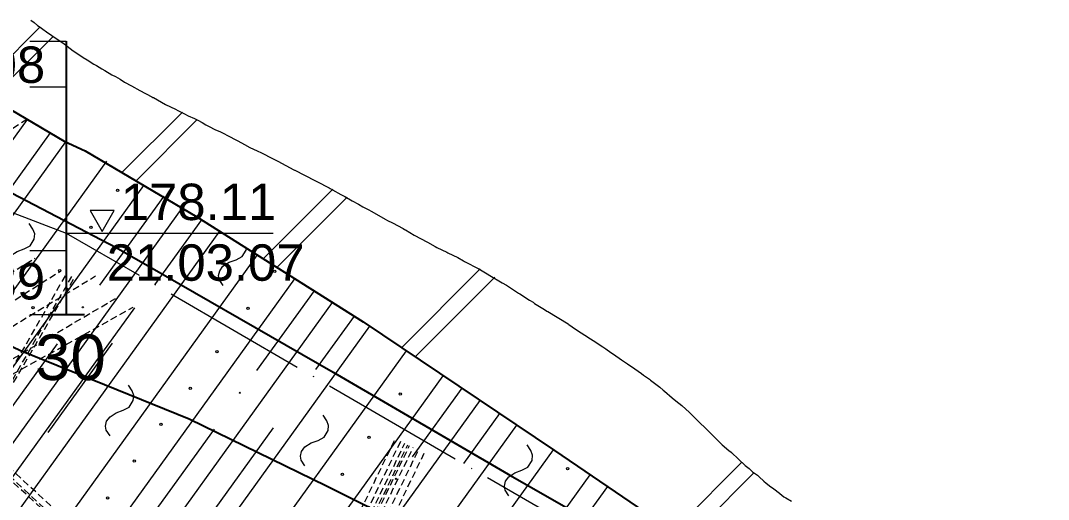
# Model space of a CAD drawing. Header units: inches. Extents: x 444671 to 463716, y 1783086 to 1794968.
# Drawn here: x 457932.5 to 458045.5, y 1789187.2 to 1789239.8 of the extents above; entities that cross this region are included whole.
import ezdxf

# ---------------------------------------------------------------- set-up
doc = ezdxf.new("R2010")
doc.units = ezdxf.units.IN
doc.header["$MEASUREMENT"] = 0
for name, pattern in [('CENTER', [2, 1.25, -0.25, 0.25, -0.25]), ('DASHEDX2', [1.5, 1, -0.5]), ('NG', [1.8, 0.8, -0.1, 0, -0.1, 0.8])]:
    doc.linetypes.add(name, pattern=pattern)
for name, color, linetype, lineweight in [('ah', 7, 'Continuous', 15), ('doi', 33, 'Continuous', 25), ('nuocngam', 5, 'Continuous', 20), ('tham', 145, 'Continuous', 13), ('thoc', 252, 'Continuous', 13)]:
    doc.layers.add(name, color=color, linetype=linetype, lineweight=lineweight)
for name, color, linetype in [('khoanmoi', 3, 'Continuous'), ('PEGC', 3, 'Continuous'), ('Tam', 1, 'CENTER')]:
    doc.layers.add(name, color=color, linetype=linetype)
doc.styles.add('25', font='', dxfattribs={"height": 5})
doc.styles.get('25').set_extended_font_data('.VnArial')
doc.linetypes.add('_lA1', pattern='A,2,-0.2,["x",Standard,S=0.1,R=0,X=-0.1,Y=-0.05],-0.1', length=2.3)
doc.linetypes.add('_lA2', pattern='A,2,-0.2,["xx",Standard,S=0.1,R=0,X=-0.1,Y=-0.05],-0.18', length=2.38)
doc.linetypes.add('_lB', pattern='A,2,-0.2,["xxx",Standard,S=0.1,R=0,X=-0.1,Y=-0.05],-0.26', length=2.46)

# ---------------------------------------------------------------- blocks, each defined once
blk = doc.blocks.new('A$C7D350064')
at = {"layer": 'ah', "color": 1, "linetype": 'DASHEDX2', "ltscale": 0.75, "flags": 128}
for points in [[(-200.99, 71.49), (-366.17, 224.25)], [(-200.66, 71.51), (-365.82, 224.25)], [(-199.92, 71.75), (-364.84, 224.26)], [(-454.09, 83.88), (-285.15, 190.62)], [(-433.45, 82.82), (-284.24, 175.36)], [(-427.37, 82.83), (-277.6, 173.39)], [(-425.2, 82.9), (-281.54, 173.88)], [(-335.57, 78.1), (-280.79, 173.63)], [(-335.27, 78.07), (-279.92, 173.19)], [(-334.87, 78.03), (-280.21, 173.34)], [(-425.35, 82.81), (-275.39, 170.93)], [(-430.26, 82.76), (-273.47, 169.96)], [(-283.3, 75.67), (-244.63, 155.53)], [(-282.61, 75.58), (-244.04, 155.23)], [(-282.08, 75.52), (-243.59, 155.01)], [(-281.7, 75.48), (-243.27, 154.84)], [(-281.47, 75.48), (-243.08, 154.75)], [(-280.94, 75.52), (-242.67, 154.55)], [(-280.25, 75.48), (-242.1, 154.26)], [(-279.53, 75.31), (-241.45, 153.94)]]:
    blk.add_lwpolyline(points, dxfattribs=at)
at = {"layer": 'doi', "linetype": '_lA1', "ltscale": 20, "flags": 128}
blk.add_lwpolyline([(-715.01, 248.67), (-714.5, 248.39), (-690.4, 233.69), (-672.65, 224.01), (-654.31, 214.03), (-641.25, 208.42), (-629.72, 203.57), (-617.27, 199.64), (-607.2, 197.96), (-591.83, 194.89), (-575.56, 192.17), (-554.31, 189.37), (-547.83, 188.64), (-526.93, 186.86), (-510.92, 186.64), (-494.69, 188.19), (-481.58, 191.3), (-464.27, 194.12), (-440.91, 200.93), (-415.06, 207.31), (-402.31, 212.77), (-386.44, 220.04), (-375.01, 224.18), (-354.02, 224.34), (-335.84, 217.82), (-304.72, 202.06), (-294.54, 196.14), (-281.06, 188.21), (-278.75, 187.12), (-266.45, 179.9), (-248.17, 168.36), (-227.14, 154.22), (-208.02, 141.23), (-177.83, 122.09)], dxfattribs=at)
at = {"layer": 'doi', "linetype": '_lA2', "ltscale": 20, "flags": 128}
blk.add_lwpolyline([(-496.47, 175.47), (-467.01, 185.05), (-431.77, 193.66), (-408.65, 199.24), (-379.13, 206.33), (-364.82, 207.99), (-352.97, 207.44), (-341.11, 206.48), (-325.12, 201.1), (-306.1, 192.98), (-287.63, 182.92), (-275.35, 176.53), (-251.48, 162.83), (-231.8, 151.36), (-199.68, 133.06), (-177.83, 120.57)], dxfattribs=at)
at = {"layer": 'doi', "linetype": '_lB', "ltscale": 20, "flags": 128}
blk.add_lwpolyline([(-503.35, 170.43), (-501.77, 171.17), (-490.13, 174.67), (-469.66, 177.52), (-446.29, 180.08), (-421.92, 183.75), (-409.16, 185.84), (-399.32, 186.9), (-382.64, 189.93), (-372.44, 192.13), (-363.62, 192.27), (-353.14, 190.75), (-341.29, 188), (-327.74, 183.86), (-306.46, 174.9), (-285.93, 165.23), (-267.31, 157.68), (-252.22, 150.32), (-237.3, 142.86), (-207.63, 129.07), (-184.51, 118.8), (-177.83, 116.04)], dxfattribs=at)
at = {"layer": 'khoanmoi', "ltscale": 10, "flags": 128}
blk.add_lwpolyline([(-280.82, 199.17), (-280.82, 169.17)], dxfattribs=at)
at = {"layer": 'khoanmoi'}
blk.add_lwpolyline([(-282.82, 169.17), (-278.82, 169.17)], dxfattribs=at)
at = {"layer": 'nuocngam', "linetype": 'NG', "ltscale": 20, "flags": 128}
blk.add_lwpolyline([(-917.83, 322.33), (-907.03, 319.78), (-860.33, 307.81), (-844.82, 301.18), (-827.72, 290.33), (-810.23, 279.85), (-774.02, 260.75), (-736.64, 243.52), (-703.21, 228.58), (-665.93, 212.33), (-638.88, 199.64), (-618.74, 192.17), (-602.68, 189.32), (-579.26, 185.88), (-550.34, 183.13), (-516.27, 178.75), (-488.26, 178.98), (-456.15, 183.97), (-429.65, 189.14), (-394.42, 194.31), (-364.57, 195.92), (-337.43, 193.65), (-302.11, 186.15), (-280.82, 178.11), (-226.85, 146.8), (-180.05, 123.21), (-172.47, 118.93), (-150.44, 106.98), (-132.04, 100.88), (-113.93, 95.65), (-95.77, 92.99), (-75.05, 90.16), (-53.76, 86.09), (-32.68, 81.67), (-13.73, 76.66), (7.95, 70.68), (25.73, 68.67), (46.51, 67.42), (63.54, 66.42), (71.99, 65.88)], dxfattribs=at)
at = {"layer": 'nuocngam'}
blk.add_lwpolyline([(-276.88, 178.27), (-275.55, 180.57), (-278.2, 180.57)], close=True, dxfattribs=at)
blk.add_lwpolyline([(-280.82, 178.11), (-258.08, 178.11)], dxfattribs=at)
at = {"layer": 'PEGC', "lineweight": 13}
blk.add_lwpolyline([(-284.72, 201.5), (-284.36, 201.24), (-283.99, 200.92), (-283.7, 200.72), (-283.39, 200.5), (-282.98, 200.2), (-282.41, 199.81), (-282.16, 199.63), (-281.53, 199.21), (-281.05, 198.88), (-280.07, 198.14), (-279.56, 197.78), (-278.97, 197.38), (-278.53, 197.12), (-277.78, 196.65), (-277.5, 196.5), (-276.91, 196.14), (-276.58, 195.97), (-275.8, 195.5), (-275.42, 195.3), (-274.91, 195), (-274.4, 194.68), (-273.66, 194.27), (-272.74, 193.78), (-271.4, 193.06), (-271.31, 193.01), (-271.24, 192.98), (-269.9, 192.24), (-268.82, 191.71), (-268.55, 191.58), (-268.39, 191.5), (-267.82, 191.21), (-267.43, 191), (-266.72, 190.68), (-266.35, 190.5), (-265.89, 190.25), (-265.49, 190), (-265.09, 189.81), (-264.5, 189.5), (-263.86, 189.21), (-263.42, 189), (-263.15, 188.85), (-261.94, 188.25), (-261.22, 187.84), (-260.62, 187.5), (-259.82, 187.12), (-259.36, 186.9), (-258.14, 186.29), (-257.54, 185.99), (-255.81, 185.06), (-255.72, 185.01), (-255.69, 185), (-255.62, 184.97), (-254.71, 184.5), (-254.34, 184.32), (-253.72, 184), (-253.25, 183.76), (-251.92, 183.07), (-251.8, 183), (-251.55, 182.86), (-250.64, 182.34), (-250.19, 182.11), (-249.37, 181.64), (-248.69, 181.28), (-248.21, 181), (-247.54, 180.64), (-247.28, 180.5), (-246.96, 180.33), (-245.74, 179.63), (-245.51, 179.5), (-244.96, 179.24), (-243.79, 178.61), (-243.61, 178.5), (-243.51, 178.45), (-242.56, 177.89), (-241.09, 177.09), (-240.27, 176.61), (-240.08, 176.5), (-239.53, 176.25), (-238.96, 176), (-238.86, 175.95), (-237.77, 175.43), (-237.15, 175.05), (-237.03, 174.98), (-235.46, 174.16), (-234.53, 173.61), (-234.23, 173.45), (-232.89, 172.65), (-232.42, 172.38), (-231.87, 172), (-231.08, 171.51), (-230.93, 171.42), (-229.87, 170.74), (-229.48, 170.5), (-229.32, 170.38), (-228.23, 169.69), (-227.98, 169.53), (-227.86, 169.47), (-225.63, 168.12), (-225.55, 168.06), (-224.82, 167.55), (-224.75, 167.5), (-224.61, 167.41), (-223.8, 166.87), (-223.18, 166.5), (-222.89, 166.29), (-221.83, 165.61), (-221.48, 165.38), (-220.93, 165), (-220.65, 164.8), (-219.75, 164.18), (-219.1, 163.73), (-218.85, 163.57), (-218.76, 163.5), (-218.3, 163.18), (-217.58, 162.69), (-217.33, 162.5), (-216.69, 162.05), (-216.57, 161.95), (-215.54, 161.17), (-215.17, 160.86), (-215.03, 160.73), (-214.2, 160), (-213.78, 159.66), (-213.15, 159.15), (-212.69, 158.77), (-212.32, 158.43), (-211.59, 157.68), (-211.27, 157.36), (-211.05, 157.16), (-210.69, 156.8), (-210, 156.14), (-209.56, 155.71), (-209.45, 155.59), (-209.06, 155.19), (-208.71, 154.85), (-207.96, 154.23), (-207.72, 154.02), (-207.69, 154), (-207.64, 153.95), (-206.93, 153.3), (-206.18, 152.58), (-205.73, 152.22), (-205.37, 151.88), (-204.83, 151.5), (-204.64, 151.33), (-204.11, 150.84), (-203.87, 150.62), (-203.71, 150.5), (-203.49, 150.33), (-203.02, 150), (-202.39, 149.51), (-202.37, 149.5), (-201.9, 149.13), (-201.69, 149), (-201.09, 148.65)], dxfattribs=at)
at = {"layer": 'tham'}
for points in [[(-284.82, 199.17), (-280.82, 199.17)], [(-284.82, 194.17), (-280.82, 194.17)], [(-284.82, 176.17), (-280.82, 176.17)], [(-284.82, 169.17), (-280.82, 169.17)]]:
    blk.add_lwpolyline(points, dxfattribs=at)
at = {"layer": 'thoc'}
for p, q in [((-283.72, 200.73), (-290.61, 193.83)), ((-282.27, 199.71), (-289.06, 192.92)), ((-268.05, 191.39), (-274.7, 184.74)), ((-266.41, 190.57), (-273.15, 183.83)), ((-251.51, 182.94), (-259.16, 175.29)), ((-249.92, 182.06), (-257.64, 174.34)), ((-235.29, 174.16), (-243.94, 165.51)), ((-233.71, 173.27), (-242.46, 164.52)), ((-206.53, 152.92), (-214.09, 145.36)), ((-205.21, 151.77), (-212.62, 144.36))]:
    blk.add_line(p, q, dxfattribs=at)
for points in [[(-409.99, 17.24), (-285.08, 190.58)], [(-282.58, 189.11), (-287.26, 182.64)], [(-404.47, 16.58), (-280.85, 188.11)], [(-398.95, 15.92), (-276.37, 186)], [(-393.42, 15.26), (-272.3, 183.33)], [(-270.1, 182.16), (-277.17, 172.38)], [(-387.9, 14.6), (-268.08, 180.85)], [(-286.9, 173.56), (-287.32, 174.18), (-287.39, 174.63), (-287.27, 175.16), (-286.91, 175.64), (-286.23, 176.09), (-285.45, 176.37), (-284.8, 176.71), (-284.35, 177.44), (-284.29, 178.01), (-284.48, 178.53), (-284.89, 179.14)], [(-265.94, 179.57), (-271.12, 172.41)], [(-382.37, 13.94), (-263.92, 178.3)], [(-263.58, 172.36), (-264, 172.99), (-264.07, 173.44), (-263.95, 173.97), (-263.59, 174.45), (-262.91, 174.89), (-262.13, 175.18), (-261.48, 175.52), (-261.03, 176.24), (-261.01, 176.46)], [(-376.85, 13.28), (-259.8, 175.7)], [(-371.33, 12.62), (-255.67, 173.09)], [(-253.57, 171.77), (-259.92, 162.99)], [(-365.8, 11.96), (-251.55, 170.49)], [(-273.32, 169.89), (-317.21, 109.16)], [(-249.18, 168.99), (-253.42, 163.11)], [(-360.28, 11.3), (-247.44, 167.87)], [(-354.75, 10.64), (-243.4, 165.15)], [(-281.81, 165.95), (-288.89, 156.17)], [(-275.76, 165.99), (-282.83, 156.2)], [(-349.23, 9.98), (-239.36, 162.43)], [(-276.01, 155.81), (-276.43, 156.44), (-276.5, 156.89), (-276.38, 157.42), (-276.01, 157.9), (-275.34, 158.34), (-274.56, 158.63), (-273.9, 158.97), (-273.45, 159.69), (-273.4, 160.27), (-273.59, 160.78), (-273.99, 161.4)], [(-237.33, 161.07), (-242.77, 153.53)], [(-343.71, 9.32), (-235.31, 159.72)], [(-233.18, 158.28), (-237.15, 152.78)], [(-254.58, 152.52), (-254.99, 153.14), (-255.07, 153.59), (-254.94, 154.12), (-254.58, 154.61), (-253.9, 155.05), (-253.13, 155.33), (-252.47, 155.67), (-252.02, 156.4), (-251.97, 156.97), (-252.15, 157.49), (-252.56, 158.1)], [(-338.18, 8.66), (-231.27, 157)], [(-264.56, 156.57), (-271.63, 146.78)], [(-258.07, 156.69), (-265.14, 146.9)], [(-332.66, 8), (-227.23, 154.28)], [(-232.15, 149.23), (-232.57, 149.86), (-232.65, 150.31), (-232.52, 150.84), (-232.16, 151.32), (-231.48, 151.76), (-230.71, 152.05), (-230.05, 152.39), (-229.6, 153.11), (-229.55, 153.69), (-229.73, 154.2), (-230.14, 154.82)], [(-327.13, 7.34), (-223.2, 151.55)], [(-221.3, 150.26), (-227.24, 142.04)]]:
    blk.add_lwpolyline(points, dxfattribs=at)
for centre, radius in [((-275.18, 182.79), 0.128), ((-278.11, 178.74), 0.128), ((-281.54, 173.98), 0.128), ((-257.9, 173.89), 0.128), ((-284.47, 169.92), 0.128), ((-278.99, 169.95), 0.0638), ((-260.83, 169.84), 0.128), ((-264.26, 165.08), 0.128), ((-267.19, 161.03), 0.128), ((-261.73, 160.56), 0.0638), ((-244.1, 160.41), 0.128), ((-270.41, 157.1), 0.128), ((-247.53, 155.65), 0.128), ((-273.34, 153.05), 0.128), ((-250.46, 151.6), 0.128), ((-225.7, 152.23), 0.128), ((-244.59, 151.11), 0.0638), ((-276.27, 149), 0.128)]:
    blk.add_circle(centre, radius, dxfattribs=at)
at = {"layer": 'khoanmoi', "insert": (-284.24, 166.96), "char_height": 5, "width": 10, "attachment_point": 1, "style": '25'}
blk.add_mtext('30', dxfattribs=at)
at = {"layer": 'nuocngam', "insert": (-276.37, 183.53), "char_height": 4, "width": 21.5916, "attachment_point": 1, "style": '25'}
blk.add_mtext(' 178.11\\P21.03.07', dxfattribs=at)
at = {"layer": 'tham', "char_height": 4, "width": 25, "attachment_point": 1, "style": '25'}
for s, insert in [('K=0.308', (-304.11, 198.6)), ('K=0.239', (-304.11, 174.81))]:
    blk.add_mtext(s, dxfattribs=dict(at, insert=insert))

msp = doc.modelspace()

# ---------------------------------------------------------------- block references
at = {"layer": 'Tam'}
msp.add_blockref('A$C7D350064', (458218.363, 1789038.3548), dxfattribs=at)

doc.saveas('drawing.dxf')
